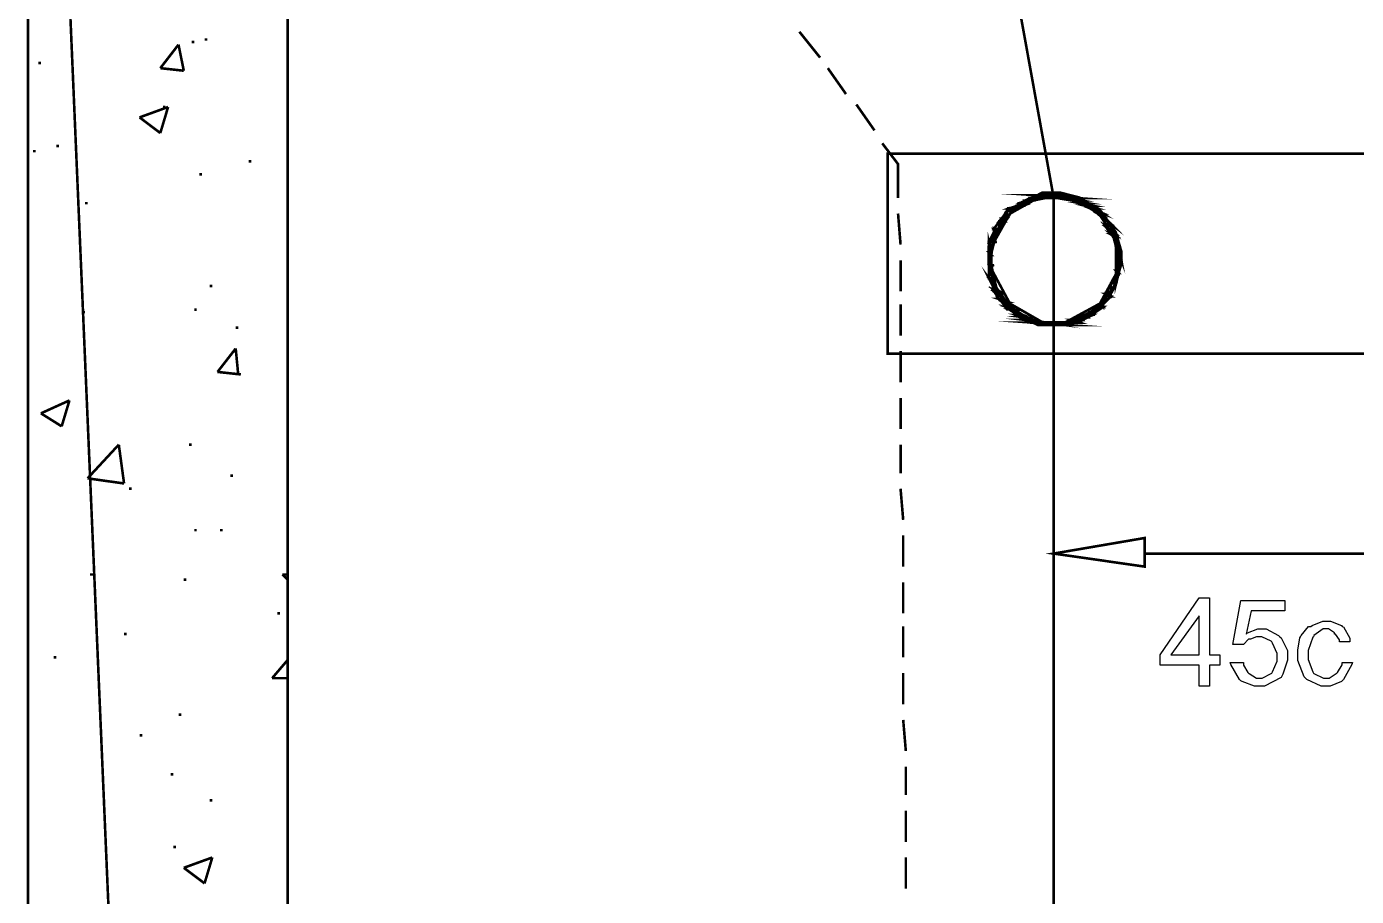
# Model space of a CAD drawing. Header units: metres. Extents: x -593 to 248, y 430 to 1024.
# Drawn here: x -429.66 to -407.95, y 936.71 to 950.91 of the extents above; entities that cross this region are included whole.
import ezdxf

# ---------------------------------------------------------------- set-up
doc = ezdxf.new("R2010")
doc.units = ezdxf.units.M
doc.header["$MEASUREMENT"] = 0
for name, color, linetype in [('C00-00-00-BLACK', 7, 'Continuous'), ('C00-7E-FF', 150, 'Continuous'), ('C00-FF-00', 3, 'Continuous'), ('C93-95-97', 253, 'Continuous'), ('CFF-00-00', 1, 'Continuous'), ('CFF-7E-00', 30, 'Continuous')]:
    doc.layers.add(name, color=color, linetype=linetype)

msp = doc.modelspace()

# ---------------------------------------------------------------- linework, layer by layer
at = {"layer": 'C00-00-00-BLACK', "const_width": 0.0423}
for points in [[(-429.639, 967.4), (-429.639, 868.169)], [(-425.398, 868.169), (-425.398, 967.4)], [(-426.755, 950.699), (-426.712, 950.699)], [(-427.477, 950.231), (-427.18, 950.615)], [(-427.094, 950.189), (-427.18, 950.615)], [(-426.967, 950.658), (-426.924, 950.658)], [(-429.47, 950.316), (-429.427, 950.316)], [(-427.477, 950.231), (-427.094, 950.189)], [(-427.816, 949.427), (-427.35, 949.597)], [(-427.816, 949.427), (-427.477, 949.172)], [(-427.477, 949.172), (-427.35, 949.597)], [(-427.434, 949.597), (-427.393, 949.597)], [(-429.173, 948.961), (-429.131, 948.961)], [(-429.554, 948.876), (-429.512, 948.876)], [(-426.035, 948.708), (-425.993, 948.708)], [(-426.839, 948.496), (-426.797, 948.496)], [(-428.707, 948.027), (-428.665, 948.027)], [(-426.671, 946.673), (-426.628, 946.673)], [(-428.75, 946.247), (-428.707, 946.247)], [(-426.924, 946.289), (-426.882, 946.289)], [(-426.246, 945.993), (-426.205, 945.993)], [(-426.543, 945.272), (-426.246, 945.654)], [(-426.205, 945.231), (-426.246, 945.654)], [(-426.543, 945.272), (-426.162, 945.231)], [(-429.427, 944.596), (-428.961, 944.807)], [(-429.088, 944.384), (-428.961, 944.807)], [(-429.427, 944.596), (-429.088, 944.384)], [(-428.665, 943.535), (-428.155, 944.085)], [(-428.069, 943.451), (-428.155, 944.085)], [(-427.008, 944.085), (-426.967, 944.085)], [(-428.665, 943.535), (-428.069, 943.451)], [(-426.332, 943.578), (-426.289, 943.578)], [(-427.986, 943.365), (-427.943, 943.365)], [(-426.924, 942.689), (-426.882, 942.689)], [(-426.501, 942.689), (-426.458, 942.689)], [(-428.623, 941.965), (-428.578, 941.965)], [(-427.094, 941.881), (-427.051, 941.881)], [(-425.483, 941.965), (-425.398, 941.965)], [(-425.483, 941.965), (-425.398, 941.881)], [(-425.567, 941.332), (-425.524, 941.332)], [(-428.069, 940.993), (-428.028, 940.993)], [(-429.216, 940.611), (-429.173, 940.611)], [(-425.651, 940.273), (-425.398, 940.569)], [(-425.651, 940.273), (-425.398, 940.273)], [(-427.18, 939.678), (-427.136, 939.678)], [(-427.816, 939.339), (-427.773, 939.339)], [(-427.307, 938.703), (-427.266, 938.703)], [(-426.671, 938.28), (-426.628, 938.28)], [(-427.266, 937.516), (-427.223, 937.516)], [(-427.094, 937.177), (-426.628, 937.346)], [(-426.755, 936.923), (-426.628, 937.346)], [(-427.094, 937.177), (-426.755, 936.923)]]:
    msp.add_lwpolyline(points, dxfattribs=at)
for points in [[(-393.886, 948.835), (-415.599, 948.835), (-415.599, 945.569), (-393.886, 945.569), (-393.886, 948.835)], [(-411.785, 947.139), (-411.785, 947.243), (-411.875, 947.556), (-412.114, 947.892), (-412.466, 948.118), (-412.783, 948.199), (-412.888, 948.199), (-413.076, 948.199), (-413.641, 947.892), (-413.949, 947.327), (-413.949, 947.139), (-413.949, 947.034), (-413.867, 946.717), (-413.641, 946.367), (-413.304, 946.127), (-412.992, 946.037), (-412.888, 946.037), (-412.783, 946.037), (-412.466, 946.127), (-412.114, 946.367), (-411.875, 946.717), (-411.785, 947.034), (-411.785, 947.139)], [(-411.827, 947.139), (-411.827, 947.317), (-412.134, 947.855), (-412.7, 948.157), (-412.888, 948.157), (-413.067, 948.157), (-413.603, 947.855), (-413.905, 947.317), (-413.905, 947.139), (-413.905, 946.951), (-413.603, 946.388), (-413.067, 946.08), (-412.888, 946.08), (-412.7, 946.08), (-412.134, 946.388), (-411.827, 946.951), (-411.827, 947.139)], [(-412.631, 948.154), (-413.142, 948.154), (-412.547, 948.113), (-412.631, 948.154)], [(-413.269, 948.113), (-413.227, 948.07), (-413.353, 948.07), (-413.269, 948.113)], [(-413.142, 948.154), (-412.547, 948.113), (-413.227, 948.113), (-413.142, 948.154)], [(-413.014, 948.113), (-413.269, 948.113), (-413.227, 948.07), (-413.014, 948.113)], [(-413.227, 948.113), (-413.014, 948.113), (-413.269, 948.113), (-413.227, 948.113)], [(-412.846, 948.197), (-412.758, 948.154), (-413.057, 948.154), (-412.846, 948.197)], [(-412.93, 948.113), (-412.888, 948.113), (-413.227, 948.113), (-412.93, 948.113)], [(-412.93, 948.113), (-413.227, 948.113), (-412.846, 948.113), (-412.93, 948.113)], [(-412.93, 948.113), (-413.227, 948.113), (-413.014, 948.113), (-412.93, 948.113)], [(-413.057, 948.154), (-412.631, 948.154), (-413.142, 948.154), (-413.057, 948.154)], [(-412.758, 948.154), (-413.057, 948.154), (-412.631, 948.154), (-412.758, 948.154)], [(-412.547, 948.113), (-412.844, 948.113), (-412.462, 948.113), (-412.547, 948.113)], [(-412.844, 948.113), (-412.462, 948.113), (-412.631, 948.113), (-412.844, 948.113)], [(-412.589, 948.07), (-412.335, 948.027), (-412.462, 948.027), (-412.589, 948.07)], [(-412.462, 948.113), (-412.631, 948.113), (-412.419, 948.07), (-412.462, 948.113)], [(-412.631, 948.113), (-412.419, 948.07), (-412.589, 948.07), (-412.631, 948.113)], [(-413.65, 947.901), (-413.65, 947.774), (-413.738, 947.774), (-413.65, 947.901)], [(-413.48, 947.985), (-413.523, 947.943), (-413.608, 947.943), (-413.48, 947.985)], [(-413.608, 947.943), (-413.566, 947.901), (-413.65, 947.901), (-413.608, 947.943)], [(-413.566, 947.901), (-413.65, 947.901), (-413.65, 947.774), (-413.566, 947.901)], [(-413.523, 947.943), (-413.608, 947.943), (-413.566, 947.901), (-413.523, 947.943)], [(-413.396, 947.985), (-413.48, 947.985), (-413.523, 947.943), (-413.396, 947.985)], [(-413.439, 948.027), (-413.396, 947.985), (-413.48, 947.985), (-413.439, 948.027)], [(-413.353, 948.07), (-413.312, 948.027), (-413.439, 948.027), (-413.353, 948.07)], [(-413.312, 948.027), (-413.439, 948.027), (-413.396, 947.985), (-413.312, 948.027)], [(-413.227, 948.07), (-413.353, 948.07), (-413.312, 948.027), (-413.227, 948.07)], [(-412.419, 948.07), (-412.589, 948.07), (-412.335, 948.027), (-412.419, 948.07)], [(-412.335, 948.027), (-412.465, 948.027), (-412.251, 947.985), (-412.335, 948.027)], [(-412.465, 948.027), (-412.251, 947.985), (-412.38, 947.985), (-412.465, 948.027)], [(-412.378, 947.985), (-412.208, 947.943), (-412.292, 947.943), (-412.378, 947.985)], [(-412.251, 947.985), (-412.378, 947.985), (-412.208, 947.943), (-412.251, 947.985)], [(-412.295, 947.943), (-412.082, 947.858), (-412.166, 947.858), (-412.295, 947.943)], [(-412.208, 947.943), (-412.295, 947.943), (-412.082, 947.858), (-412.208, 947.943)], [(-412.166, 947.858), (-412.082, 947.816), (-412.123, 947.816), (-412.166, 947.858)], [(-412.123, 947.816), (-411.955, 947.688), (-412.039, 947.688), (-412.123, 947.816)], [(-412.082, 947.816), (-412.123, 947.816), (-411.955, 947.688), (-412.082, 947.816)], [(-413.776, 947.731), (-413.776, 947.604), (-413.865, 947.604), (-413.776, 947.731)], [(-413.735, 947.774), (-413.692, 947.731), (-413.776, 947.731), (-413.735, 947.774)], [(-413.692, 947.731), (-413.776, 947.731), (-413.776, 947.604), (-413.692, 947.731)], [(-413.65, 947.774), (-413.735, 947.774), (-413.692, 947.731), (-413.65, 947.774)], [(-412.082, 947.858), (-412.166, 947.858), (-412.082, 947.816), (-412.082, 947.858)], [(-411.955, 947.688), (-412.039, 947.688), (-411.955, 947.647), (-411.955, 947.688)], [(-412.041, 947.647), (-411.869, 947.519), (-411.955, 947.519), (-412.041, 947.647)], [(-412.039, 947.688), (-411.955, 947.647), (-412.039, 947.647), (-412.039, 947.688)], [(-413.862, 947.562), (-413.862, 947.389), (-413.946, 947.389), (-413.862, 947.562)], [(-413.946, 947.392), (-413.905, 947.223), (-413.946, 947.223), (-413.946, 947.392)], [(-413.776, 947.604), (-413.862, 947.604), (-413.819, 947.562), (-413.776, 947.604)], [(-413.862, 947.604), (-413.819, 947.562), (-413.862, 947.562), (-413.862, 947.604)], [(-413.819, 947.562), (-413.862, 947.562), (-413.862, 947.389), (-413.819, 947.562)], [(-411.955, 947.647), (-412.041, 947.647), (-411.869, 947.519), (-411.955, 947.647)], [(-411.955, 947.519), (-411.869, 947.477), (-411.912, 947.477), (-411.955, 947.519)], [(-411.869, 947.519), (-411.955, 947.519), (-411.869, 947.477), (-411.869, 947.519)], [(-411.912, 947.477), (-411.827, 947.308), (-411.869, 947.308), (-411.912, 947.477)], [(-411.869, 947.477), (-411.912, 947.477), (-411.827, 947.308), (-411.869, 947.477)], [(-413.905, 947.223), (-413.946, 947.223), (-413.905, 947.181), (-413.905, 947.223)], [(-413.862, 947.392), (-413.946, 947.392), (-413.905, 947.223), (-413.862, 947.392)], [(-413.946, 947.392), (-413.862, 947.392), (-413.819, 947.392), (-413.946, 947.392)], [(-413.862, 947.392), (-413.819, 947.392), (-413.946, 947.392), (-413.862, 947.392)], [(-413.946, 947.181), (-413.905, 947.012), (-413.946, 947.012), (-413.946, 947.181)], [(-413.946, 947.223), (-413.905, 947.181), (-413.946, 947.181), (-413.946, 947.223)], [(-411.827, 947.308), (-411.869, 947.308), (-411.785, 947.096), (-411.827, 947.308)], [(-411.869, 947.308), (-411.785, 947.096), (-411.869, 947.096), (-411.869, 947.308)], [(-411.869, 947.308), (-411.827, 947.308), (-411.785, 947.308), (-411.869, 947.308)], [(-411.827, 947.308), (-411.785, 947.308), (-411.869, 947.308), (-411.827, 947.308)], [(-411.869, 947.096), (-411.827, 946.926), (-411.869, 946.926), (-411.869, 947.096)], [(-413.905, 947.012), (-413.946, 947.012), (-413.862, 946.8), (-413.905, 947.012)], [(-413.905, 947.181), (-413.946, 947.181), (-413.905, 947.012), (-413.905, 947.181)], [(-413.946, 947.012), (-413.862, 946.8), (-413.946, 946.8), (-413.946, 947.012)], [(-413.946, 947.012), (-413.905, 947.012), (-413.862, 947.012), (-413.946, 947.012)], [(-413.905, 947.012), (-413.862, 947.012), (-413.946, 947.012), (-413.905, 947.012)], [(-411.869, 946.885), (-411.869, 946.715), (-411.912, 946.715), (-411.869, 946.885)], [(-411.785, 947.096), (-411.869, 947.096), (-411.827, 946.926), (-411.785, 947.096)], [(-413.946, 946.8), (-413.819, 946.63), (-413.862, 946.63), (-413.946, 946.8)], [(-413.862, 946.8), (-413.946, 946.8), (-413.819, 946.63), (-413.862, 946.8)], [(-413.946, 946.8), (-413.862, 946.8), (-413.819, 946.8), (-413.946, 946.8)], [(-413.862, 946.8), (-413.819, 946.8), (-413.946, 946.8), (-413.862, 946.8)], [(-411.955, 946.715), (-411.955, 946.546), (-412.041, 946.546), (-411.955, 946.715)], [(-411.827, 946.926), (-411.869, 946.926), (-411.827, 946.885), (-411.827, 946.926)], [(-411.869, 946.926), (-411.827, 946.885), (-411.869, 946.885), (-411.869, 946.926)], [(-411.827, 946.885), (-411.869, 946.885), (-411.869, 946.715), (-411.827, 946.885)], [(-413.865, 946.589), (-413.692, 946.461), (-413.776, 946.461), (-413.865, 946.589)], [(-413.819, 946.63), (-413.862, 946.63), (-413.776, 946.589), (-413.819, 946.63)], [(-413.776, 946.589), (-413.865, 946.589), (-413.692, 946.461), (-413.776, 946.589)], [(-413.862, 946.63), (-413.776, 946.589), (-413.862, 946.589), (-413.862, 946.63)], [(-412.039, 946.503), (-412.082, 946.376), (-412.123, 946.376), (-412.039, 946.503)], [(-411.912, 946.715), (-411.869, 946.715), (-411.955, 946.715), (-411.912, 946.715)], [(-411.869, 946.715), (-411.955, 946.715), (-411.955, 946.546), (-411.869, 946.715)], [(-411.869, 946.715), (-411.912, 946.715), (-411.869, 946.715)], [(-413.692, 946.461), (-413.776, 946.461), (-413.65, 946.419), (-413.692, 946.461)], [(-413.776, 946.461), (-413.65, 946.419), (-413.735, 946.419), (-413.776, 946.461)], [(-413.738, 946.419), (-413.566, 946.292), (-413.65, 946.292), (-413.738, 946.419)], [(-413.65, 946.419), (-413.738, 946.419), (-413.566, 946.292), (-413.65, 946.419)], [(-413.61, 946.289), (-413.396, 946.204), (-413.48, 946.204), (-413.61, 946.289)], [(-413.65, 946.331), (-413.523, 946.289), (-413.608, 946.289), (-413.65, 946.331)], [(-412.166, 946.331), (-412.208, 946.247), (-412.295, 946.247), (-412.166, 946.331)], [(-412.123, 946.376), (-412.082, 946.334), (-412.166, 946.334), (-412.123, 946.376)], [(-412.082, 946.376), (-412.123, 946.376), (-412.082, 946.334), (-412.082, 946.376)], [(-411.955, 946.503), (-412.039, 946.503), (-412.082, 946.376), (-411.955, 946.503)], [(-411.955, 946.546), (-412.039, 946.546), (-411.955, 946.503), (-411.955, 946.546)], [(-412.039, 946.546), (-411.955, 946.503), (-412.039, 946.503), (-412.039, 946.546)], [(-413.566, 946.331), (-413.65, 946.331), (-413.523, 946.289), (-413.566, 946.331)], [(-413.523, 946.289), (-413.61, 946.289), (-413.396, 946.204), (-413.523, 946.289)], [(-413.227, 946.12), (-413.353, 946.12), (-413.014, 946.077), (-413.227, 946.12)], [(-413.396, 946.204), (-413.48, 946.204), (-413.312, 946.163), (-413.396, 946.204)], [(-413.312, 946.163), (-413.442, 946.163), (-413.227, 946.12), (-413.312, 946.163)], [(-413.442, 946.163), (-413.227, 946.12), (-413.356, 946.12), (-413.442, 946.163)], [(-413.48, 946.204), (-413.312, 946.163), (-413.439, 946.163), (-413.48, 946.204)], [(-413.353, 946.12), (-413.014, 946.077), (-413.269, 946.077), (-413.353, 946.12)], [(-412.462, 946.163), (-412.419, 946.12), (-412.589, 946.12), (-412.462, 946.163)], [(-412.378, 946.204), (-412.335, 946.163), (-412.462, 946.163), (-412.378, 946.204)], [(-412.335, 946.163), (-412.462, 946.163), (-412.419, 946.12), (-412.335, 946.163)], [(-412.292, 946.247), (-412.251, 946.204), (-412.378, 946.204), (-412.292, 946.247)], [(-412.251, 946.204), (-412.378, 946.204), (-412.335, 946.163), (-412.251, 946.204)], [(-412.208, 946.247), (-412.292, 946.247), (-412.251, 946.204), (-412.208, 946.247)], [(-412.082, 946.331), (-412.166, 946.331), (-412.208, 946.247), (-412.082, 946.331)], [(-412.547, 946.077), (-413.227, 946.077), (-412.631, 946.035), (-412.547, 946.077)], [(-413.227, 946.077), (-412.631, 946.035), (-413.142, 946.035), (-413.227, 946.077)], [(-413.014, 946.077), (-413.269, 946.077), (-412.93, 946.077), (-413.014, 946.077)], [(-413.269, 946.077), (-412.93, 946.077), (-413.227, 946.077), (-413.269, 946.077)], [(-412.846, 946.077), (-412.803, 946.077), (-413.227, 946.077), (-412.846, 946.077)], [(-412.846, 946.077), (-413.227, 946.077), (-412.93, 946.077), (-412.846, 946.077)], [(-412.631, 946.035), (-413.142, 946.035), (-412.758, 946.035), (-412.631, 946.035)], [(-413.142, 946.035), (-412.758, 946.035), (-413.057, 946.035), (-413.142, 946.035)], [(-413.057, 946.035), (-412.758, 946.035), (-412.846, 946.035), (-413.057, 946.035)], [(-412.803, 946.077), (-412.547, 946.077), (-412.846, 946.077), (-412.803, 946.077)], [(-412.547, 946.077), (-412.803, 946.077), (-412.547, 946.077)], [(-412.631, 946.077), (-412.547, 946.077), (-412.801, 946.077), (-412.631, 946.077)], [(-412.419, 946.12), (-412.589, 946.12), (-412.462, 946.077), (-412.419, 946.12)], [(-412.589, 946.12), (-412.462, 946.077), (-412.631, 946.077), (-412.589, 946.12)], [(-412.462, 946.077), (-412.631, 946.077), (-412.547, 946.077), (-412.462, 946.077)]]:
    msp.add_lwpolyline(points, close=True, dxfattribs=at)
at = {"layer": 'C00-00-00-BLACK'}
for points in [[(-413.269, 948.113), (-413.227, 948.07), (-413.353, 948.07), (-413.269, 948.113)], [(-413.227, 948.113), (-413.014, 948.113), (-413.269, 948.113), (-413.227, 948.113)], [(-413.014, 948.113), (-413.269, 948.113), (-413.227, 948.07), (-413.014, 948.113)], [(-413.142, 948.154), (-412.547, 948.113), (-413.227, 948.113), (-413.142, 948.154)], [(-412.93, 948.113), (-412.888, 948.113), (-413.227, 948.113), (-412.93, 948.113)], [(-412.93, 948.113), (-413.227, 948.113), (-412.846, 948.113), (-412.93, 948.113)], [(-412.93, 948.113), (-413.227, 948.113), (-413.014, 948.113), (-412.93, 948.113)], [(-413.057, 948.154), (-412.631, 948.154), (-413.142, 948.154), (-413.057, 948.154)], [(-412.631, 948.154), (-413.142, 948.154), (-412.547, 948.113), (-412.631, 948.154)], [(-412.846, 948.197), (-412.758, 948.154), (-413.057, 948.154), (-412.846, 948.197)], [(-412.758, 948.154), (-413.057, 948.154), (-412.631, 948.154), (-412.758, 948.154)], [(-412.547, 948.113), (-412.844, 948.113), (-412.462, 948.113), (-412.547, 948.113)], [(-412.844, 948.113), (-412.462, 948.113), (-412.631, 948.113), (-412.844, 948.113)], [(-412.462, 948.113), (-412.631, 948.113), (-412.419, 948.07), (-412.462, 948.113)], [(-412.631, 948.113), (-412.419, 948.07), (-412.589, 948.07), (-412.631, 948.113)], [(-413.65, 947.901), (-413.65, 947.774), (-413.738, 947.774), (-413.65, 947.901)], [(-413.608, 947.943), (-413.566, 947.901), (-413.65, 947.901), (-413.608, 947.943)], [(-413.566, 947.901), (-413.65, 947.901), (-413.65, 947.774), (-413.566, 947.901)], [(-413.48, 947.985), (-413.523, 947.943), (-413.608, 947.943), (-413.48, 947.985)], [(-413.523, 947.943), (-413.608, 947.943), (-413.566, 947.901), (-413.523, 947.943)], [(-413.396, 947.985), (-413.48, 947.985), (-413.523, 947.943), (-413.396, 947.985)], [(-413.439, 948.027), (-413.396, 947.985), (-413.48, 947.985), (-413.439, 948.027)], [(-413.353, 948.07), (-413.312, 948.027), (-413.439, 948.027), (-413.353, 948.07)], [(-413.312, 948.027), (-413.439, 948.027), (-413.396, 947.985), (-413.312, 948.027)], [(-413.227, 948.07), (-413.353, 948.07), (-413.312, 948.027), (-413.227, 948.07)], [(-412.419, 948.07), (-412.589, 948.07), (-412.335, 948.027), (-412.419, 948.07)], [(-412.589, 948.07), (-412.335, 948.027), (-412.462, 948.027), (-412.589, 948.07)], [(-412.335, 948.027), (-412.465, 948.027), (-412.251, 947.985), (-412.335, 948.027)], [(-412.465, 948.027), (-412.251, 947.985), (-412.38, 947.985), (-412.465, 948.027)], [(-412.251, 947.985), (-412.378, 947.985), (-412.208, 947.943), (-412.251, 947.985)], [(-412.378, 947.985), (-412.208, 947.943), (-412.292, 947.943), (-412.378, 947.985)], [(-412.208, 947.943), (-412.295, 947.943), (-412.082, 947.858), (-412.208, 947.943)], [(-412.295, 947.943), (-412.082, 947.858), (-412.166, 947.858), (-412.295, 947.943)], [(-413.776, 947.731), (-413.776, 947.604), (-413.865, 947.604), (-413.776, 947.731)], [(-413.735, 947.774), (-413.692, 947.731), (-413.776, 947.731), (-413.735, 947.774)], [(-413.692, 947.731), (-413.776, 947.731), (-413.776, 947.604), (-413.692, 947.731)], [(-413.65, 947.774), (-413.735, 947.774), (-413.692, 947.731), (-413.65, 947.774)], [(-412.082, 947.858), (-412.166, 947.858), (-412.082, 947.816), (-412.082, 947.858)], [(-412.166, 947.858), (-412.082, 947.816), (-412.123, 947.816), (-412.166, 947.858)], [(-412.082, 947.816), (-412.123, 947.816), (-411.955, 947.688), (-412.082, 947.816)], [(-412.123, 947.816), (-411.955, 947.688), (-412.039, 947.688), (-412.123, 947.816)], [(-411.955, 947.688), (-412.039, 947.688), (-411.955, 947.647), (-411.955, 947.688)], [(-412.039, 947.688), (-411.955, 947.647), (-412.039, 947.647), (-412.039, 947.688)], [(-413.862, 947.562), (-413.862, 947.389), (-413.946, 947.389), (-413.862, 947.562)], [(-413.776, 947.604), (-413.862, 947.604), (-413.819, 947.562), (-413.776, 947.604)], [(-413.862, 947.604), (-413.819, 947.562), (-413.862, 947.562), (-413.862, 947.604)], [(-413.819, 947.562), (-413.862, 947.562), (-413.862, 947.389), (-413.819, 947.562)], [(-411.955, 947.647), (-412.041, 947.647), (-411.869, 947.519), (-411.955, 947.647)], [(-412.041, 947.647), (-411.869, 947.519), (-411.955, 947.519), (-412.041, 947.647)], [(-411.869, 947.519), (-411.955, 947.519), (-411.869, 947.477), (-411.869, 947.519)], [(-411.955, 947.519), (-411.869, 947.477), (-411.912, 947.477), (-411.955, 947.519)], [(-411.869, 947.477), (-411.912, 947.477), (-411.827, 947.308), (-411.869, 947.477)], [(-411.912, 947.477), (-411.827, 947.308), (-411.869, 947.308), (-411.912, 947.477)], [(-413.946, 947.392), (-413.862, 947.392), (-413.819, 947.392), (-413.946, 947.392)], [(-413.862, 947.392), (-413.819, 947.392), (-413.946, 947.392), (-413.862, 947.392)], [(-413.862, 947.392), (-413.946, 947.392), (-413.905, 947.223), (-413.862, 947.392)], [(-413.946, 947.392), (-413.905, 947.223), (-413.946, 947.223), (-413.946, 947.392)], [(-411.869, 947.308), (-411.827, 947.308), (-411.785, 947.308), (-411.869, 947.308)], [(-411.827, 947.308), (-411.785, 947.308), (-411.869, 947.308), (-411.827, 947.308)], [(-411.827, 947.308), (-411.869, 947.308), (-411.785, 947.096), (-411.827, 947.308)], [(-411.869, 947.308), (-411.785, 947.096), (-411.869, 947.096), (-411.869, 947.308)], [(-413.905, 947.223), (-413.946, 947.223), (-413.905, 947.181), (-413.905, 947.223)], [(-413.946, 947.223), (-413.905, 947.181), (-413.946, 947.181), (-413.946, 947.223)], [(-413.905, 947.181), (-413.946, 947.181), (-413.905, 947.012), (-413.905, 947.181)], [(-413.946, 947.181), (-413.905, 947.012), (-413.946, 947.012), (-413.946, 947.181)], [(-411.785, 947.096), (-411.869, 947.096), (-411.827, 946.926), (-411.785, 947.096)], [(-411.869, 947.096), (-411.827, 946.926), (-411.869, 946.926), (-411.869, 947.096)], [(-413.946, 947.012), (-413.905, 947.012), (-413.862, 947.012), (-413.946, 947.012)], [(-413.905, 947.012), (-413.862, 947.012), (-413.946, 947.012), (-413.905, 947.012)], [(-413.905, 947.012), (-413.946, 947.012), (-413.862, 946.8), (-413.905, 947.012)], [(-413.946, 947.012), (-413.862, 946.8), (-413.946, 946.8), (-413.946, 947.012)], [(-413.946, 946.8), (-413.862, 946.8), (-413.819, 946.8), (-413.946, 946.8)], [(-413.862, 946.8), (-413.819, 946.8), (-413.946, 946.8), (-413.862, 946.8)], [(-413.862, 946.8), (-413.946, 946.8), (-413.819, 946.63), (-413.862, 946.8)], [(-413.946, 946.8), (-413.819, 946.63), (-413.862, 946.63), (-413.946, 946.8)], [(-411.869, 946.885), (-411.869, 946.715), (-411.912, 946.715), (-411.869, 946.885)], [(-411.827, 946.926), (-411.869, 946.926), (-411.827, 946.885), (-411.827, 946.926)], [(-411.869, 946.926), (-411.827, 946.885), (-411.869, 946.885), (-411.869, 946.926)], [(-411.827, 946.885), (-411.869, 946.885), (-411.869, 946.715), (-411.827, 946.885)], [(-413.776, 946.589), (-413.865, 946.589), (-413.692, 946.461), (-413.776, 946.589)], [(-413.865, 946.589), (-413.692, 946.461), (-413.776, 946.461), (-413.865, 946.589)], [(-413.819, 946.63), (-413.862, 946.63), (-413.776, 946.589), (-413.819, 946.63)], [(-413.862, 946.63), (-413.776, 946.589), (-413.862, 946.589), (-413.862, 946.63)], [(-411.955, 946.715), (-411.955, 946.546), (-412.041, 946.546), (-411.955, 946.715)], [(-411.912, 946.715), (-411.869, 946.715), (-411.955, 946.715), (-411.912, 946.715)], [(-411.869, 946.715), (-411.955, 946.715), (-411.955, 946.546), (-411.869, 946.715)], [(-411.869, 946.715), (-411.912, 946.715), (-411.869, 946.715)], [(-413.692, 946.461), (-413.776, 946.461), (-413.65, 946.419), (-413.692, 946.461)], [(-413.776, 946.461), (-413.65, 946.419), (-413.735, 946.419), (-413.776, 946.461)], [(-413.65, 946.419), (-413.738, 946.419), (-413.566, 946.292), (-413.65, 946.419)], [(-413.738, 946.419), (-413.566, 946.292), (-413.65, 946.292), (-413.738, 946.419)], [(-412.123, 946.376), (-412.082, 946.334), (-412.166, 946.334), (-412.123, 946.376)], [(-412.039, 946.503), (-412.082, 946.376), (-412.123, 946.376), (-412.039, 946.503)], [(-412.082, 946.376), (-412.123, 946.376), (-412.082, 946.334), (-412.082, 946.376)], [(-411.955, 946.503), (-412.039, 946.503), (-412.082, 946.376), (-411.955, 946.503)], [(-411.955, 946.546), (-412.039, 946.546), (-411.955, 946.503), (-411.955, 946.546)], [(-412.039, 946.546), (-411.955, 946.503), (-412.039, 946.503), (-412.039, 946.546)], [(-413.566, 946.331), (-413.65, 946.331), (-413.523, 946.289), (-413.566, 946.331)], [(-413.65, 946.331), (-413.523, 946.289), (-413.608, 946.289), (-413.65, 946.331)], [(-413.523, 946.289), (-413.61, 946.289), (-413.396, 946.204), (-413.523, 946.289)], [(-413.61, 946.289), (-413.396, 946.204), (-413.48, 946.204), (-413.61, 946.289)], [(-413.396, 946.204), (-413.48, 946.204), (-413.312, 946.163), (-413.396, 946.204)], [(-413.48, 946.204), (-413.312, 946.163), (-413.439, 946.163), (-413.48, 946.204)], [(-413.312, 946.163), (-413.442, 946.163), (-413.227, 946.12), (-413.312, 946.163)], [(-413.442, 946.163), (-413.227, 946.12), (-413.356, 946.12), (-413.442, 946.163)], [(-412.462, 946.163), (-412.419, 946.12), (-412.589, 946.12), (-412.462, 946.163)], [(-412.378, 946.204), (-412.335, 946.163), (-412.462, 946.163), (-412.378, 946.204)], [(-412.335, 946.163), (-412.462, 946.163), (-412.419, 946.12), (-412.335, 946.163)], [(-412.292, 946.247), (-412.251, 946.204), (-412.378, 946.204), (-412.292, 946.247)], [(-412.251, 946.204), (-412.378, 946.204), (-412.335, 946.163), (-412.251, 946.204)], [(-412.166, 946.331), (-412.208, 946.247), (-412.295, 946.247), (-412.166, 946.331)], [(-412.208, 946.247), (-412.292, 946.247), (-412.251, 946.204), (-412.208, 946.247)], [(-412.082, 946.331), (-412.166, 946.331), (-412.208, 946.247), (-412.082, 946.331)], [(-413.227, 946.12), (-413.353, 946.12), (-413.014, 946.077), (-413.227, 946.12)], [(-413.353, 946.12), (-413.014, 946.077), (-413.269, 946.077), (-413.353, 946.12)], [(-413.014, 946.077), (-413.269, 946.077), (-412.93, 946.077), (-413.014, 946.077)], [(-413.269, 946.077), (-412.93, 946.077), (-413.227, 946.077), (-413.269, 946.077)], [(-412.846, 946.077), (-412.803, 946.077), (-413.227, 946.077), (-412.846, 946.077)], [(-412.846, 946.077), (-413.227, 946.077), (-412.93, 946.077), (-412.846, 946.077)], [(-412.547, 946.077), (-413.227, 946.077), (-412.631, 946.035), (-412.547, 946.077)], [(-413.227, 946.077), (-412.631, 946.035), (-413.142, 946.035), (-413.227, 946.077)], [(-412.631, 946.035), (-413.142, 946.035), (-412.758, 946.035), (-412.631, 946.035)], [(-413.142, 946.035), (-412.758, 946.035), (-413.057, 946.035), (-413.142, 946.035)], [(-413.057, 946.035), (-412.758, 946.035), (-412.846, 946.035), (-413.057, 946.035)], [(-412.803, 946.077), (-412.547, 946.077), (-412.846, 946.077), (-412.803, 946.077)], [(-412.547, 946.077), (-412.803, 946.077), (-412.547, 946.077)], [(-412.631, 946.077), (-412.547, 946.077), (-412.801, 946.077), (-412.631, 946.077)], [(-412.589, 946.12), (-412.462, 946.077), (-412.631, 946.077), (-412.589, 946.12)], [(-412.462, 946.077), (-412.631, 946.077), (-412.547, 946.077), (-412.462, 946.077)], [(-412.419, 946.12), (-412.589, 946.12), (-412.462, 946.077), (-412.419, 946.12)]]:
    msp.add_lwpolyline(points, close=True, dxfattribs=at)
at = {"layer": 'C00-7E-FF', "const_width": 0.0423}
for points in [[(-412.888, 946.589), (-412.888, 941.838)], [(-411.404, 942.307), (-406.229, 942.307)]]:
    msp.add_lwpolyline(points, dxfattribs=at)
msp.add_lwpolyline([(-411.404, 942.561), (-411.404, 942.094), (-412.888, 942.307), (-411.404, 942.561)], close=True, dxfattribs=at)
at = {"layer": 'C00-7E-FF'}
msp.add_lwpolyline([(-411.404, 942.561), (-411.404, 942.094), (-412.888, 942.307), (-411.404, 942.561)], close=True, dxfattribs=at)
at = {"layer": 'C00-FF-00', "const_width": 0.0423}
for points in [[(-417.042, 950.826), (-416.703, 950.403)], [(-416.577, 950.231), (-416.28, 949.808)], [(-416.111, 949.638), (-415.815, 949.215)], [(-415.688, 949.004), (-415.43, 948.665), (-415.43, 948.113)], [(-415.43, 947.858), (-415.389, 947.351)], [(-415.389, 947.096), (-415.389, 946.589)], [(-415.389, 946.376), (-415.389, 945.865)], [(-415.389, 945.611), (-415.389, 945.104)], [(-415.389, 944.849), (-415.389, 944.343)], [(-415.389, 944.085), (-415.389, 943.619)], [(-415.389, 943.365), (-415.346, 942.857)], [(-415.346, 942.603), (-415.346, 942.094)], [(-415.346, 941.838), (-415.346, 941.332)], [(-415.346, 941.119), (-415.346, 940.611)], [(-415.346, 940.357), (-415.346, 939.846)], [(-415.346, 939.592), (-415.303, 939.085)], [(-415.303, 938.83), (-415.303, 938.364)], [(-415.303, 938.108), (-415.303, 937.6)], [(-415.303, 937.346), (-415.303, 936.837)]]:
    msp.add_lwpolyline(points, dxfattribs=at)
at = {"layer": 'C93-95-97', "const_width": 0.0423}
for points in [[(-429.639, 967.273), (-425.398, 868.169), (-429.639, 868.169), (-429.639, 967.273)], [(-425.398, 967.273), (-429.639, 967.273), (-425.398, 868.169), (-425.398, 967.273)]]:
    msp.add_lwpolyline(points, close=True, dxfattribs=at)
at = {"layer": 'C93-95-97'}
for points in [[(-425.398, 967.273), (-429.639, 967.273), (-425.398, 868.169), (-425.398, 967.273)], [(-429.639, 967.273), (-425.398, 868.169), (-429.639, 868.169), (-429.639, 967.273)]]:
    msp.add_lwpolyline(points, close=True, dxfattribs=at)
at = {"layer": 'CFF-00-00', "const_width": 0.0423}
msp.add_lwpolyline([(-414.5, 957.015), (-412.888, 948.113), (-412.888, 927.936), (-412.888, 907.292), (-412.888, 905.216), (-411.274, 899.154)], dxfattribs=at)
at = {"layer": 'CFF-7E-00'}
for points in [[(-410.512, 940.143), (-410.512, 940.484), (-411.147, 940.484), (-411.147, 940.653), (-410.512, 941.585), (-410.342, 941.585), (-410.342, 940.653), (-410.173, 940.653), (-410.173, 940.484), (-410.342, 940.484), (-410.342, 940.143), (-410.512, 940.143)], [(-410.005, 940.527), (-409.79, 940.527), (-409.79, 940.485), (-409.717, 940.368), (-409.706, 940.357), (-409.696, 940.348), (-409.576, 940.273), (-409.536, 940.273), (-409.484, 940.273), (-409.335, 940.348), (-409.324, 940.357), (-409.314, 940.379), (-409.24, 940.553), (-409.24, 940.611), (-409.24, 940.675), (-409.314, 940.845), (-409.324, 940.866), (-409.335, 940.877), (-409.487, 940.95), (-409.536, 940.95), (-409.579, 940.95), (-409.674, 940.907), (-409.706, 940.907), (-409.717, 940.897), (-409.78, 940.834), (-409.79, 940.823), (-409.962, 940.823), (-409.833, 941.542), (-409.112, 941.542), (-409.112, 941.373), (-409.663, 941.373), (-409.747, 940.993), (-409.726, 941.014), (-409.553, 941.076), (-409.494, 941.076), (-409.421, 941.076), (-409.219, 940.972), (-409.197, 940.95), (-409.176, 940.929), (-409.07, 940.722), (-409.07, 940.653), (-409.07, 940.569), (-409.145, 940.336), (-409.155, 940.314), (-409.176, 940.283), (-409.447, 940.143), (-409.536, 940.143), (-409.611, 940.143), (-409.812, 940.218), (-409.833, 940.228), (-409.855, 940.25), (-409.995, 940.495), (-410.005, 940.527)], [(-410.512, 940.653), (-410.512, 941.288), (-410.978, 940.653), (-410.512, 940.653)], [(-408.179, 940.527), (-408.009, 940.527), (-408.02, 940.495), (-408.158, 940.25), (-408.179, 940.228), (-408.19, 940.218), (-408.372, 940.143), (-408.432, 940.143), (-408.518, 940.143), (-408.753, 940.251), (-408.774, 940.273), (-408.796, 940.295), (-408.901, 940.564), (-408.901, 940.653), (-408.901, 940.728), (-408.869, 940.929), (-408.858, 940.95), (-408.849, 940.972), (-408.729, 941.119), (-408.689, 941.119), (-408.668, 941.13), (-408.492, 941.203), (-408.432, 941.203), (-408.369, 941.203), (-408.19, 941.13), (-408.179, 941.119), (-408.158, 941.11), (-408.052, 940.928), (-408.052, 940.866), (-408.22, 940.866), (-408.22, 940.897), (-408.285, 940.993), (-408.305, 940.993), (-408.305, 941.014), (-408.401, 941.076), (-408.432, 941.076), (-408.486, 941.076), (-408.638, 940.972), (-408.647, 940.95), (-408.658, 940.94), (-408.731, 940.725), (-408.731, 940.653), (-408.731, 940.58), (-408.658, 940.379), (-408.647, 940.357), (-408.638, 940.348), (-408.485, 940.273), (-408.432, 940.273), (-408.391, 940.273), (-408.274, 940.348), (-408.263, 940.357), (-408.253, 940.368), (-408.179, 940.488), (-408.179, 940.527)]]:
    msp.add_lwpolyline(points, close=True, dxfattribs=at)

doc.saveas('drawing.dxf')
